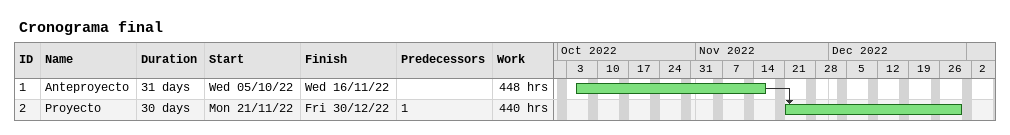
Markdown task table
Cronograma final

| ID | Task | Duration | Start | Finish | Predecessors | Work (h) |
|---|---|---|---|---|---|---|
| 1 | Anteproyecto | 31d | 2022-10-05 | 2022-11-16 |  | 448 |
| 2 | Proyecto | 30d | 2022-11-21 | 2022-12-30 | 1 | 440 |
